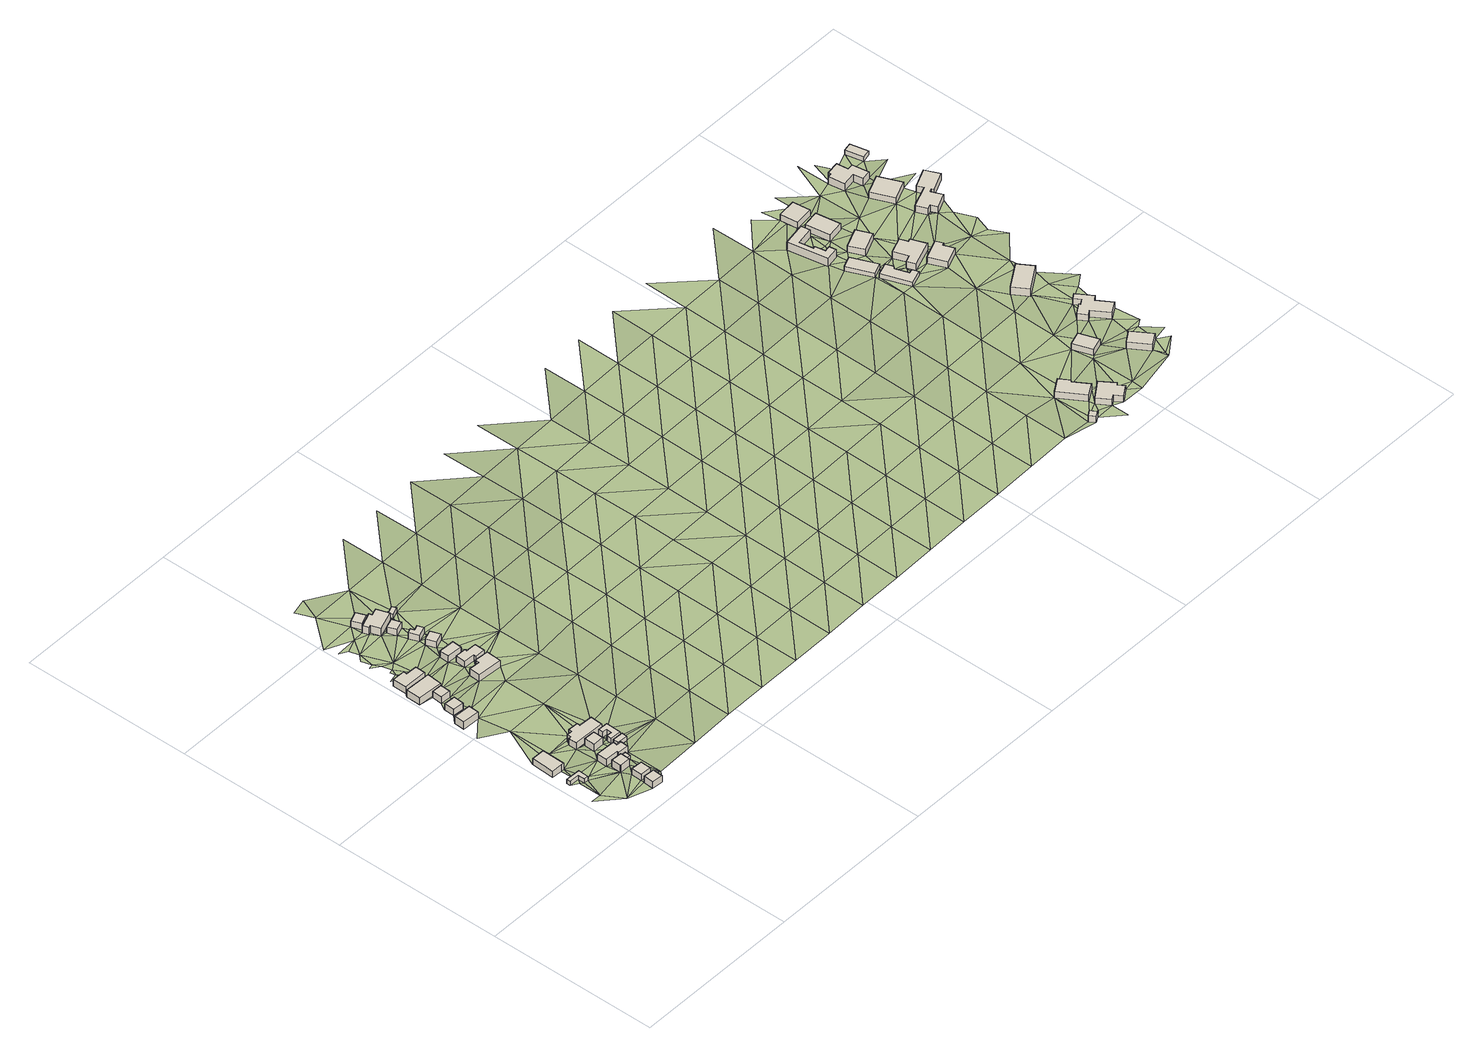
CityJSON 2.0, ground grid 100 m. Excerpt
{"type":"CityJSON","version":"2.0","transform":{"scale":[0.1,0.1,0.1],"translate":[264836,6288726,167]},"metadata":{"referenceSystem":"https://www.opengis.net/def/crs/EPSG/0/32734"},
"CityObjects":{
"building1":{"type":"Building","attributes":{"building":"cabin","building:levels":"1","building_height":2.8,"roof_height":172.5,"ground_height":169.7,"plus_code":"4FRWFFP9+386"},"geometry":[{"type":"Solid","lod":"1","boundaries":[[[[0,1,2,3]],[[1,4,5,2]],[[4,6,7,5]],[[6,8,9,7]],[[8,10,11,9]],[[10,0,3,11]],[[3,2,5,7,9,11]],[[10,8,6,4,1,0]]]]}]},
"building2":{"type":"Building","attributes":{"address":"123 Dove Lane Mamre 7347 Cape Town","building":"house","building:levels":"1","building_height":4.1,"roof_height":173.16,"ground_height":169.06,"plus_code":"4FRWFFP9+47P"},"geometry":[{"type":"Solid","lod":"1","boundaries":[[[[12,13,14,15]],[[13,16,17,14]],[[16,18,19,17]],[[18,20,21,19]],[[20,12,15,21]],[[15,14,17,19,21]],[[20,18,16,13,12]]]]}]},
"building3":{"type":"Building","attributes":{"address":"39 Dove Lane Mamre 7347 Cape Town","building":"house","building:levels":"1","building_height":4.1,"roof_height":174.78,"ground_height":170.68,"plus_code":"4FRWFFM9+X98"},"geometry":[{"type":"Solid","lod":"1","boundaries":[[[[22,23,24,25]],[[23,26,27,24]],[[26,28,29,27]],[[28,22,25,29]],[[25,24,27,29]],[[28,26,23,22]]]]}]},
"building4":{"type":"Building","attributes":{"address":"37 Dove Lane Mamre 7347 Cape Town","building":"house","building:levels":"1","building_height":4.1,"roof_height":174.78,"ground_height":170.68,"plus_code":"4FRWFFM9+X9X"},"geometry":[{"type":"Solid","lod":"1","boundaries":[[[[30,31,32,33]],[[31,34,35,32]],[[34,36,37,35]],[[36,30,33,37]],[[33,32,35,37]],[[36,34,31,30]]]]}]},
"building5":{"type":"Building","attributes":{"address":"35 Dove Lane 7347 Mamre, Cape Town","building":"house","building:levels":"1","building_height":4.1,"roof_height":174.27,"ground_height":170.17,"plus_code":"4FRWFFP9+29P"},"geometry":[{"type":"Solid","lod":"1","boundaries":[[[[38,39,40,41]],[[39,42,43,40]],[[42,44,45,43]],[[44,46,47,45]],[[46,48,49,47]],[[48,38,41,49]],[[41,40,43,45,47,49]],[[48,46,44,42,39,38]]]]}]},
"building6":{"type":"Building","attributes":{"building":"house","building:levels":"1","building_height":4.1,"roof_height":173.06,"ground_height":168.96,"plus_code":"4FRWFFP9+87H"},"geometry":[{"type":"Solid","lod":"1","boundaries":[[[[50,51,52,53]],[[51,54,55,52]],[[54,56,57,55]],[[56,50,53,57]],[[53,52,55,57]],[[56,54,51,50]]]]}]},
"building7":{"type":"Building","attributes":{"address":"33 Dove Lane Mamre 7347 Cape Town","building":"house","building:levels":"1","building_height":4.1,"roof_height":174.27,"ground_height":170.17,"plus_code":"4FRWFFP9+395"},"geometry":[{"type":"Solid","lod":"1","boundaries":[[[[58,59,60,61]],[[59,62,63,60]],[[62,64,65,63]],[[64,66,67,65]],[[66,68,69,67]],[[68,70,71,69]],[[70,72,73,71]],[[72,58,61,73]],[[61,60,63,65,67,69,71,73]],[[72,70,68,66,64,62,59,58]]]]}]},
"building8":{"type":"Building","attributes":{"building":"house","building:levels":"1","building_height":4.1,"roof_height":173.06,"ground_height":168.96,"plus_code":"4FRWFFP9+975"},"geometry":[{"type":"Solid","lod":"1","boundaries":[[[[74,75,76,77]],[[75,78,79,76]],[[78,80,81,79]],[[80,74,77,81]],[[77,76,79,81]],[[80,78,75,74]]]]}]},
"building9":{"type":"Building","attributes":{"building":"cabin","building:levels":"1","building_height":2.8,"roof_height":172.97,"ground_height":170.17,"plus_code":"4FRWFFP9+2CJ"},"geometry":[{"type":"Solid","lod":"1","boundaries":[[[[82,83,84,85]],[[83,86,87,84]],[[86,88,89,87]],[[88,82,85,89]],[[85,84,87,89]],[[88,86,83,82]]]]}]},
"building10":{"type":"Building","attributes":{"address":"31 Dove Lane Mamre 7347 Cape Town","building":"house","building:levels":"1","building_height":4.1,"roof_height":174.27,"ground_height":170.17,"plus_code":"4FRWFFP9+495"},"geometry":[{"type":"Solid","lod":"1","boundaries":[[[[90,91,92,93]],[[91,94,95,92]],[[94,96,97,95]],[[96,90,93,97]],[[93,92,95,97]],[[96,94,91,90]]]]}]},
"building11":{"type":"Building","attributes":{"address":"24 Dove Lane Mamre 7347 Cape Town","building":"house","building:levels":"1","building_height":4.1,"roof_height":172.91,"ground_height":168.81,"plus_code":"4FRWFFP9+C7H"},"geometry":[{"type":"Solid","lod":"1","boundaries":[[[[98,99,100,101]],[[99,102,103,100]],[[102,104,105,103]],[[104,98,101,105]],[[101,100,103,105]],[[104,102,99,98]]]]}]},
"building12":{"type":"Building","attributes":{"building":"house","building:levels":"1","building_height":4.1,"roof_height":172.91,"ground_height":168.81,"plus_code":"4FRWFFP9+98R"},"geometry":[{"type":"Solid","lod":"1","boundaries":[[[[106,107,108,109]],[[107,110,111,108]],[[110,112,113,111]],[[112,106,109,113]],[[109,108,111,113]],[[112,110,107,106]]]]}]},
"building13":{"type":"Building","attributes":{"address":"29 Dove Lane Mamre 7347 Cape Town","building":"house","building:levels":"1","building_height":4.1,"roof_height":173.73,"ground_height":169.63,"plus_code":"4FRWFFP9+4CJ"},"geometry":[{"type":"Solid","lod":"1","boundaries":[[[[114,115,116,117]],[[115,118,119,116]],[[118,120,121,119]],[[120,122,123,121]],[[122,124,125,123]],[[124,126,127,125]],[[126,128,129,127]],[[128,130,131,129]],[[130,132,133,131]],[[132,114,117,133]],[[117,116,119,121,123,125,127,129,131,133]],[[132,130,128,126,124,122,120,118,115,114]]]]}]},
"building14":{"type":"Building","attributes":{"address":"22 Dove Lane Mamre 7347 Cape Town","building":"house","building:levels":"1","building_height":4.1,"roof_height":172.91,"ground_height":168.81,"plus_code":"4FRWFFP9+F82"},"geometry":[{"type":"Solid","lod":"1","boundaries":[[[[134,135,136,137]],[[135,138,139,136]],[[138,140,141,139]],[[140,142,143,141]],[[142,144,145,143]],[[144,134,137,145]],[[137,136,139,141,143,145]],[[144,142,140,138,135,134]]]]}]},
"building15":{"type":"Building","attributes":{"building":"cabin","building:levels":"1","building_height":2.8,"roof_height":172.97,"ground_height":170.17,"plus_code":"4FRWFFP9+3CH"},"geometry":[{"type":"Solid","lod":"1","boundaries":[[[[146,147,148,149]],[[147,150,151,148]],[[150,152,153,151]],[[152,146,149,153]],[[149,148,151,153]],[[152,150,147,146]]]]}]},
"building16":{"type":"Building","attributes":{"building":"cabin","building:levels":"1","building_height":2.8,"roof_height":172.97,"ground_height":170.17,"plus_code":"4FRWFFP9+4C5"},"geometry":[{"type":"Solid","lod":"1","boundaries":[[[[154,155,156,157]],[[155,158,159,156]],[[158,160,161,159]],[[160,162,163,161]],[[162,164,165,163]],[[164,166,167,165]],[[166,168,169,167]],[[168,154,157,169]],[[157,156,159,161,163,165,167,169]],[[168,166,164,162,160,158,155,154]]]]}]},
"building17":{"type":"Building","attributes":{"address":"25 Dove Lane Mamre 7347 Cape Town","building":"house","building:levels":"1","building_height":4.1,"roof_height":174.01,"ground_height":169.91,"plus_code":"4FRWFFP9+9CG"},"geometry":[{"type":"Solid","lod":"1","boundaries":[[[[170,171,172,173]],[[171,174,175,172]],[[174,176,177,175]],[[176,178,179,177]],[[178,180,181,179]],[[180,170,173,181]],[[173,172,175,177,179,181]],[[180,178,176,174,171,170]]]]}]},
"building18":{"type":"Building","attributes":{"address":"21 Dove Lane Mamre 7347 Cape Town","building":"house","building:levels":"1","building_height":4.1,"roof_height":173.66,"ground_height":169.56,"plus_code":"4FRWFFP9+CCV"},"geometry":[{"type":"Solid","lod":"1","boundaries":[[[[182,183,184,185]],[[183,186,187,184]],[[186,188,189,187]],[[188,182,185,189]],[[185,184,187,189]],[[188,186,183,182]]]]}]},
"building19":{"type":"Building","attributes":{"address":"23 Dove Lane Mamre 7347 Cape Town","building":"house","building:levels":"1","building_height":4.1,"roof_height":173.66,"ground_height":169.56,"plus_code":"4FRWFFP9+CC9"},"geometry":[{"type":"Solid","lod":"1","boundaries":[[[[190,191,192,193]],[[191,194,195,192]],[[194,196,197,195]],[[196,198,199,197]],[[198,200,201,199]],[[200,202,203,201]],[[202,204,205,203]],[[204,190,193,205]],[[193,192,195,197,199,201,203,205]],[[204,202,200,198,196,194,191,190]]]]}]},
"building20":{"type":"Building","attributes":{"address":"11 Dove Lane Mamre 7347 Cape Town","building":"house","building:levels":"1","building_height":4.1,"roof_height":172.55,"ground_height":168.45,"plus_code":"4FRWFFP9+J9G"},"geometry":[{"type":"Solid","lod":"1","boundaries":[[[[206,207,208,209]],[[207,210,211,208]],[[210,212,213,211]],[[212,206,209,213]],[[209,208,211,213]],[[212,210,207,206]]]]}]},
"building21":{"type":"Building","attributes":{"address":"13 Dove Lane Mamre 7347 Cape Town","building":"yes","building:levels":"1","building_height":4.1,"roof_height":173.28,"ground_height":169.18,"plus_code":"4FRWFFP9+J95"},"geometry":[{"type":"Solid","lod":"1","boundaries":[[[[214,215,216,217]],[[215,218,219,216]],[[218,220,221,219]],[[220,222,223,221]],[[222,224,225,223]],[[224,226,227,225]],[[226,228,229,227]],[[228,214,217,229]],[[217,216,219,221,223,225,227,229]],[[228,226,224,222,220,218,215,214]]]]}]},
"building22":{"type":"Building","attributes":{"address":"19 Dove Lane Mamre 7347 Cape Town","building":"house","building:levels":"1","building_height":4.1,"roof_height":173.38,"ground_height":169.28,"plus_code":"4FRWFFP9+FCW"},"geometry":[{"type":"Solid","lod":"1","boundaries":[[[[230,231,232,233]],[[231,234,235,232]],[[234,236,237,235]],[[236,230,233,237]],[[233,232,235,237]],[[236,234,231,230]]]]}]},
"building23":{"type":"Building","attributes":{"address":"15 Dove Lane Mamre 7347 Cape Town","building":"house","building:levels":"1","building_height":4.1,"roof_height":173.28,"ground_height":169.18,"plus_code":"4FRWFFP9+HC6"},"geometry":[{"type":"Solid","lod":"1","boundaries":[[[[238,239,240,241]],[[239,242,243,240]],[[242,244,245,243]],[[244,238,241,245]],[[241,240,243,245]],[[244,242,239,238]]]]}]},
"building24":{"type":"Building","attributes":{"address":"17 Dove Lane Mamre 7347 Cape Town","building":"house","building:levels":"1","building_height":4.1,"roof_height":173.38,"ground_height":169.28,"plus_code":"4FRWFFP9+GCF"},"geometry":[{"type":"Solid","lod":"1","boundaries":[[[[246,247,248,249]],[[247,250,251,248]],[[250,252,253,251]],[[252,254,255,253]],[[254,256,257,255]],[[256,246,249,257]],[[249,248,251,253,255,257]],[[256,254,252,250,247,246]]]]}]},
"building25":{"type":"Building","attributes":{"building":"cabin","building:levels":"1","building_height":2.8,"roof_height":171.98,"ground_height":169.18,"plus_code":"4FRWFFP9+HCX"},"geometry":[{"type":"Solid","lod":"1","boundaries":[[[[258,259,260,261]],[[259,262,263,260]],[[262,264,265,263]],[[264,258,261,265]],[[261,260,263,265]],[[264,262,259,258]]]]}]},
"building26":{"type":"Building","attributes":{"address":"Kunick Street Mamre 7347 Cape Town","building":"yes","building:levels":"1","building_height":4.1,"roof_height":185.84,"ground_height":181.74,"plus_code":"4FRWFFMC+WQQ"},"geometry":[{"type":"Solid","lod":"1","boundaries":[[[[266,267,268,269]],[[267,270,271,268]],[[270,272,273,271]],[[272,266,269,273]],[[269,268,271,273]],[[272,270,267,266]]]]}]},
"building27":{"type":"Building","attributes":{"address":"2 Kunick Street Mamre 7347 Cape Town","building":"house","building:levels":"1","building_height":4.1,"roof_height":185.98,"ground_height":181.88,"plus_code":"4FRWFFMC+XRW"},"geometry":[{"type":"Solid","lod":"1","boundaries":[[[[274,275,276,277]],[[275,278,279,276]],[[278,280,281,279]],[[280,282,283,281]],[[282,284,285,283]],[[284,274,277,285]],[[277,276,279,281,283,285]],[[284,282,280,278,275,274]]]]}]},
"building28":{"type":"Building","attributes":{"address":"4 Kunick Street Mamre 7347 Cape Town","building":"house","building:levels":"1","building_height":4.1,"roof_height":185.84,"ground_height":181.74,"plus_code":"4FRWFFMC+WVV"},"geometry":[{"type":"Solid","lod":"1","boundaries":[[[[286,287,288,289]],[[287,290,291,288]],[[290,292,293,291]],[[292,294,295,293]],[[294,296,297,295]],[[296,298,299,297]],[[298,300,301,299]],[[300,286,289,301]],[[289,288,291,293,295,297,299,301]],[[300,298,296,294,292,290,287,286]]]]}]},
"building29":{"type":"Building","attributes":{"address":"1 Kunick Street Mamre 7347 Cape Town","building":"house","building:levels":"1","building_height":4.1,"roof_height":187.13,"ground_height":183.03,"plus_code":"4FRWFFPC+3X2"},"geometry":[{"type":"Solid","lod":"1","boundaries":[[[[302,303,304,305]],[[303,306,307,304]],[[306,308,309,307]],[[308,302,305,309]],[[305,304,307,309]],[[308,306,303,302]]]]}]},
"building30":{"type":"Building","attributes":{"building":"cabin","building:levels":"1","building_height":2.8,"roof_height":186.66,"ground_height":183.86,"plus_code":"4FRWFFPC+FRQ"},"geometry":[{"type":"Solid","lod":"1","boundaries":[[[[310,311,312,313]],[[311,314,315,312]],[[314,316,317,315]],[[316,310,313,317]],[[313,312,315,317]],[[316,314,311,310]]]]}]},
"building31":{"type":"Building","attributes":{"building":"yes","building:levels":"1","building_height":4.1,"roof_height":188.02,"ground_height":183.92,"plus_code":"4FRWFFPC+HRR"},"geometry":[{"type":"Solid","lod":"1","boundaries":[[[[318,319,320,321]],[[319,322,323,320]],[[322,324,325,323]],[[324,326,327,325]],[[326,328,329,327]],[[328,330,331,329]],[[330,332,333,331]],[[332,334,335,333]],[[334,336,337,335]],[[336,318,321,337]],[[321,320,323,325,327,329,331,333,335,337]],[[336,334,332,330,328,326,324,322,319,318]]]]}]},
"building32":{"type":"Building","attributes":{"building":"cabin","building:levels":"1","building_height":2.8,"roof_height":186.45,"ground_height":183.65,"plus_code":"4FRWFFPC+CVF"},"geometry":[{"type":"Solid","lod":"1","boundaries":[[[[338,339,340,341]],[[339,342,343,340]],[[342,344,345,343]],[[344,346,347,345]],[[346,348,349,347]],[[348,350,351,349]],[[350,352,353,351]],[[352,338,341,353]],[[341,340,343,345,347,349,351,353]],[[352,350,348,346,344,342,339,338]]]]}]},
"building33":{"type":"Building","attributes":{"address":"3 Kunick Street Mamre 7347 Cape Town","building":"house","building:levels":"1","building_height":4.1,"roof_height":188.29,"ground_height":184.19,"plus_code":"4FRWFFMF+X2P"},"geometry":[{"type":"Solid","lod":"1","boundaries":[[[[354,355,356,357]],[[355,358,359,356]],[[358,360,361,359]],[[360,354,357,361]],[[357,356,359,361]],[[360,358,355,354]]]]}]},
"building34":{"type":"Building","attributes":{"address":"6 Clarkeson Street Mamre 7347 Cape Town","building":"house","building:levels":"1","building_height":4.1,"roof_height":187.96,"ground_height":183.86,"plus_code":"4FRWFFPC+GVH"},"geometry":[{"type":"Solid","lod":"1","boundaries":[[[[362,363,364,365]],[[363,366,367,364]],[[366,368,369,367]],[[368,362,365,369]],[[365,364,367,369]],[[368,366,363,362]]]]}]},
"building35":{"type":"Building","attributes":{"address":"4 Clarkeson Street Mamre 7347 Cape Town","building":"house","building:levels":"1","building_height":4.1,"roof_height":188.02,"ground_height":183.92,"plus_code":"4FRWFFPC+JV4"},"geometry":[{"type":"Solid","lod":"1","boundaries":[[[[370,371,372,373]],[[371,374,375,372]],[[374,376,377,375]],[[376,370,373,377]],[[373,372,375,377]],[[376,374,371,370]]]]}]},
"building36":{"type":"Building","attributes":{"address":"8 Clarkeson Street Mamre 7347 Cape Town","building":"house","building:levels":"1","building_height":4.1,"roof_height":189.3,"ground_height":185.2,"plus_code":"4FRWFFPC+CWW"},"geometry":[{"type":"Solid","lod":"1","boundaries":[[[[378,379,380,381]],[[379,382,383,380]],[[382,384,385,383]],[[384,386,387,385]],[[386,388,389,387]],[[388,390,391,389]],[[390,392,393,391]],[[392,378,381,393]],[[381,380,383,385,387,389,391,393]],[[392,390,388,386,384,382,379,378]]]]}]},
"building37":{"type":"Building","attributes":{"address":"3 School Street Mamre 7347 Cape Town","building":"house","building:levels":"1","building_height":4.1,"roof_height":188.34,"ground_height":184.24,"plus_code":"4FRWFFPF+424"},"geometry":[{"type":"Solid","lod":"1","boundaries":[[[[394,395,396,397]],[[395,398,399,396]],[[398,400,401,399]],[[400,402,403,401]],[[402,404,405,403]],[[404,406,407,405]],[[406,408,409,407]],[[408,410,411,409]],[[410,412,413,411]],[[412,414,415,413]],[[414,416,417,415]],[[416,394,397,417]],[[397,396,399,401,403,405,407,409,411,413,415,417]],[[416,414,412,410,408,406,404,402,400,398,395,394]]]]}]},
"building38":{"type":"Building","attributes":{"address":"2 Clarkeson Street Mamre 7347 Cape Town","building":"house","building:levels":"1","building_height":4.1,"roof_height":187.85,"ground_height":183.75,"plus_code":"4FRWFFPC+MV7"},"geometry":[{"type":"Solid","lod":"1","boundaries":[[[[418,419,420,421]],[[419,422,423,420]],[[422,424,425,423]],[[424,418,421,425]],[[421,420,423,425]],[[424,422,419,418]]]]}]},
"building39":{"type":"Building","attributes":{"address":"10 Clarkeson Street Mamre 7347 Cape Town","building":"house","building:levels":"1","building_height":4.1,"roof_height":188.92,"ground_height":184.82,"plus_code":"4FRWFFPC+9XV"},"geometry":[{"type":"Solid","lod":"1","boundaries":[[[[426,427,428,429]],[[427,430,431,428]],[[430,432,433,431]],[[432,434,435,433]],[[434,436,437,435]],[[436,426,429,437]],[[429,428,431,433,435,437]],[[436,434,432,430,427,426]]]]}]},
"building40":{"type":"Building","attributes":{"address":"14 Clarkeson Street Mamre 7347 Cape Town","building":"house","building:levels":"1","building_height":4.1,"roof_height":188.7,"ground_height":184.6,"plus_code":"4FRWFFPF+62V"},"geometry":[{"type":"Solid","lod":"1","boundaries":[[[[438,439,440,441]],[[439,442,443,440]],[[442,444,445,443]],[[444,438,441,445]],[[441,440,443,445]],[[444,442,439,438]]]]}]},
"building41":{"type":"Building","attributes":{"address":"3 Clarkeson Street Mamre 7347 Cape Town","building":"house","building:levels":"1","building_height":4.1,"roof_height":189.96,"ground_height":185.86,"plus_code":"4FRWFFPF+H2H"},"geometry":[{"type":"Solid","lod":"1","boundaries":[[[[446,447,448,449]],[[447,450,451,448]],[[450,452,453,451]],[[452,446,449,453]],[[449,448,451,453]],[[452,450,447,446]]]]}]},
"building42":{"type":"Building","attributes":{"address":"1 Clarkeson Street Mamre 7347 Cape Town","building":"house","building:levels":"1","building_height":4.1,"roof_height":189.43,"ground_height":185.33,"plus_code":"4FRWFFPF+J2W"},"geometry":[{"type":"Solid","lod":"1","boundaries":[[[[454,455,456,457]],[[455,458,459,456]],[[458,460,461,459]],[[460,462,463,461]],[[462,464,465,463]],[[464,466,467,465]],[[466,468,469,467]],[[468,470,471,469]],[[470,472,473,471]],[[472,454,457,473]],[[457,456,459,461,463,465,467,469,471,473]],[[472,470,468,466,464,462,460,458,455,454]]]]}]},
"building43":{"type":"Building","attributes":{"address":"5 Clarkeson Street Mamre 7347 Cape Town","building":"house","building:levels":"1","building_height":4.1,"roof_height":190.14,"ground_height":186.04,"plus_code":"4FRWFFPF+G46"},"geometry":[{"type":"Solid","lod":"1","boundaries":[[[[474,475,476,477]],[[475,478,479,476]],[[478,480,481,479]],[[480,482,483,481]],[[482,484,485,483]],[[484,486,487,485]],[[486,488,489,487]],[[488,490,491,489]],[[490,492,493,491]],[[492,494,495,493]],[[494,496,497,495]],[[496,474,477,497]],[[477,476,479,481,483,485,487,489,491,493,495,497]],[[496,494,492,490,488,486,484,482,480,478,475,474]]]]}]},
"building44":{"type":"Building","attributes":{"building":"cabin","building:levels":"1","building_height":2.8,"roof_height":188.13,"ground_height":185.33,"plus_code":"4FRWFFPF+M3H"},"geometry":[{"type":"Solid","lod":"1","boundaries":[[[[498,499,500,501]],[[499,502,503,500]],[[502,504,505,503]],[[504,498,501,505]],[[501,500,503,505]],[[504,502,499,498]]]]}]},
"terrain1":{"type":"TINRelief","geometry":[{"type":"CompositeSurface","lod":"1","boundaries":[[[506,507,508]],[[507,10,509]],[[6,509,8]],[[0,10,507]],[[8,509,10]],[[1,510,4]],[[42,507,506]],[[13,510,16]],[[42,0,507]],[[1,16,510]],[[0,511,1]],[[23,22,506]],[[506,22,31]],[[39,511,0]],[[506,31,30]],[[42,506,30]],[[58,1,511]],[[1,58,16]],[[18,16,512]],[[42,39,0]],[[20,18,513]],[[59,511,39]],[[511,59,58]],[[115,512,16]],[[31,22,34]],[[512,513,18]],[[115,16,58]],[[514,59,39]],[[22,28,34]],[[42,30,515]],[[516,513,517]],[[59,514,518]],[[30,36,515]],[[28,26,519]],[[114,512,115]],[[54,520,80]],[[34,28,519]],[[512,114,521]],[[512,522,513]],[[519,36,34]],[[82,523,514]],[[115,58,524]],[[523,518,514]],[[515,36,86]],[[521,522,512]],[[515,86,83]],[[519,86,36]],[[74,80,520]],[[524,58,525]],[[524,90,115]],[[82,88,523]],[[114,132,521]],[[112,78,75]],[[517,526,520]],[[519,527,86]],[[74,520,526]],[[527,523,88]],[[115,90,96]],[[88,86,527]],[[74,526,75]],[[521,528,522]],[[524,525,529]],[[530,104,110]],[[106,112,75]],[[531,532,102]],[[525,533,152]],[[513,534,517]],[[96,154,115]],[[535,152,533]],[[536,529,525]],[[525,152,150]],[[150,536,525]],[[522,534,513]],[[110,107,530]],[[536,537,529]],[[155,96,529]],[[154,538,115]],[[146,535,527]],[[529,537,155]],[[146,152,535]],[[530,107,106]],[[527,519,539]],[[540,541,140]],[[542,532,531]],[[154,96,155]],[[75,526,543]],[[517,544,526]],[[150,545,536]],[[537,546,155]],[[543,106,75]],[[547,548,549]],[[158,155,546]],[[550,551,540]],[[522,549,534]],[[147,545,150]],[[140,552,553]],[[554,555,556]],[[553,540,140]],[[540,553,550]],[[547,557,548]],[[530,106,180]],[[558,559,554]],[[538,154,168]],[[549,548,534]],[[556,560,554]],[[550,560,556]],[[517,534,544]],[[550,553,560]],[[146,527,561]],[[558,554,560]],[[557,538,168]],[[534,548,557]],[[188,531,530]],[[526,544,543]],[[543,180,106]],[[562,563,564]],[[542,531,188]],[[146,561,147]],[[545,147,561]],[[539,561,527]],[[564,558,562]],[[542,186,553]],[[168,545,561]],[[530,180,190]],[[188,530,190]],[[222,558,560]],[[560,553,236]],[[168,565,557]],[[207,566,562]],[[188,186,542]],[[218,562,558]],[[566,207,567]],[[236,553,186]],[[534,557,568]],[[222,218,558]],[[565,168,561]],[[190,180,176]],[[569,543,544]],[[180,178,176]],[[190,204,188]],[[570,222,560]],[[562,218,215]],[[236,246,560]],[[207,562,215]],[[256,570,560]],[[246,256,560]],[[534,568,544]],[[191,190,176]],[[204,182,188]],[[565,568,557]],[[215,210,207]],[[218,222,220]],[[194,191,176]],[[230,236,186]],[[202,182,204]],[[194,176,174]],[[571,567,572]],[[186,183,230]],[[567,207,206]],[[244,222,570]],[[573,561,539]],[[574,210,215]],[[222,244,242]],[[254,570,256]],[[194,174,196]],[[246,236,234]],[[202,200,198]],[[544,575,569]],[[576,210,574]],[[182,202,198]],[[230,183,231]],[[239,570,254]],[[198,183,182]],[[577,246,234]],[[242,578,222]],[[250,254,252]],[[247,246,577]],[[539,579,573]],[[568,575,544]],[[254,250,239]],[[576,580,206]],[[569,575,174]],[[247,577,234]],[[247,234,231]],[[576,574,580]],[[574,581,580]],[[582,565,561]],[[583,567,206]],[[567,583,572]],[[239,259,242]],[[242,259,578]],[[262,239,250]],[[196,174,584]],[[580,578,258]],[[578,259,258]],[[198,584,183]],[[183,584,231]],[[198,196,584]],[[262,259,239]],[[585,580,258]],[[206,580,583]],[[582,561,573]],[[585,264,580]],[[258,264,585]],[[584,174,575]],[[565,586,568]],[[247,231,587]],[[247,587,250]],[[583,580,264]],[[250,587,262]],[[584,587,231]],[[582,586,565]],[[575,568,588]],[[264,262,589]],[[573,579,590]],[[264,591,583]],[[568,586,588]],[[262,587,589]],[[575,592,584]],[[579,593,590]],[[573,594,582]],[[264,589,591]],[[592,575,588]],[[595,587,584]],[[594,573,590]],[[586,582,596]],[[583,591,597]],[[595,584,592]],[[587,598,589]],[[596,582,594]],[[599,588,586]],[[593,600,590]],[[598,587,595]],[[601,591,589]],[[586,596,599]],[[592,588,602]],[[593,603,600]],[[594,590,604]],[[589,598,601]],[[602,588,599]],[[592,605,595]],[[604,590,600]],[[594,606,596]],[[591,601,607]],[[605,592,602]],[[598,595,608]],[[594,604,606]],[[596,609,599]],[[610,600,603]],[[608,595,605]],[[598,611,601]],[[596,606,609]],[[599,612,602]],[[603,613,610]],[[600,614,604]],[[598,608,611]],[[612,599,609]],[[615,605,602]],[[614,600,610]],[[616,606,604]],[[601,611,617]],[[612,615,602]],[[609,606,616]],[[605,618,608]],[[604,614,616]],[[610,613,619]],[[608,618,611]],[[618,605,615]],[[620,612,609]],[[613,621,619]],[[609,616,622]],[[614,610,623]],[[611,624,617]],[[609,622,620]],[[624,611,618]],[[625,615,612]],[[623,610,619]],[[616,614,626]],[[625,612,620]],[[622,616,626]],[[615,627,618]],[[614,623,626]],[[621,628,619]],[[627,615,625]],[[620,622,629]],[[624,618,630]],[[628,621,631]],[[629,622,626]],[[623,619,632]],[[630,633,624]],[[630,618,627]],[[625,620,634]],[[634,620,629]],[[632,619,628]],[[623,635,626]],[[627,625,636]],[[636,625,634]],[[623,632,635]],[[629,626,637]],[[628,631,638]],[[639,630,627]],[[626,635,637]],[[639,627,636]],[[634,629,640]],[[638,631,641]],[[628,642,632]],[[643,644,630]],[[629,637,640]],[[643,630,639]],[[636,634,645]],[[642,628,638]],[[635,632,646]],[[645,634,640]],[[639,636,647]],[[646,632,642]],[[648,637,635]],[[638,641,649]],[[645,647,636]],[[643,639,650]],[[635,646,648]],[[651,640,637]],[[649,641,652]],[[642,638,653]],[[650,639,647]],[[637,648,651]],[[654,645,640]],[[649,653,638]],[[642,655,646]],[[643,650,656]],[[654,640,651]],[[657,647,645]],[[655,642,653]],[[646,658,648]],[[649,652,659]],[[654,657,645]],[[660,650,647]],[[646,655,658]],[[648,661,651]],[[659,652,662]],[[649,663,653]],[[660,647,657]],[[648,658,661]],[[651,664,654]],[[663,649,659]],[[653,665,655]],[[650,660,666]],[[664,651,661]],[[658,655,665]],[[654,667,657]],[[665,653,663]],[[662,668,659]],[[667,654,664]],[[660,657,669]],[[661,658,670]],[[662,671,668]],[[658,665,672]],[[663,659,673]],[[657,667,669]],[[658,672,670]],[[664,661,674]],[[673,659,668]],[[665,663,675]],[[660,669,676]],[[674,661,670]],[[675,672,665]],[[667,664,677]],[[675,663,673]],[[668,671,678]],[[674,677,664]],[[667,679,669]],[[672,680,670]],[[678,671,681]],[[682,672,675]],[[673,668,683]],[[676,669,679]],[[679,667,677]],[[672,682,680]],[[684,674,670]],[[683,668,678]],[[673,685,675]],[[684,670,680]],[[674,686,677]],[[685,673,683]],[[681,266,272]],[[678,681,687]],[[682,675,688]],[[687,681,272]],[[686,674,684]],[[683,678,687]],[[679,677,689]],[[675,685,688]],[[680,682,690]],[[270,687,272]],[[689,691,679]],[[267,692,270]],[[677,686,689]],[[270,274,687]],[[287,270,692]],[[682,688,690]],[[287,274,270]],[[267,290,692]],[[684,680,693]],[[694,290,267]],[[687,695,683]],[[287,692,290]],[[685,683,696]],[[274,287,275]],[[693,680,690]],[[687,697,695]],[[686,684,698]],[[290,294,292]],[[695,696,683]],[[287,286,275]],[[699,700,275]],[[701,688,685]],[[275,286,699]],[[698,684,693]],[[689,686,702]],[[685,696,701]],[[294,703,704]],[[306,697,699]],[[704,705,706]],[[690,688,707]],[[697,306,695]],[[708,699,286]],[[705,704,709]],[[702,686,698]],[[709,704,703]],[[286,705,708]],[[688,701,707]],[[693,690,310]],[[705,709,708]],[[306,699,708]],[[695,710,696]],[[711,689,702]],[[698,693,712]],[[306,713,695]],[[310,690,707]],[[703,714,709]],[[712,693,316]],[[316,693,310]],[[708,308,306]],[[713,710,695]],[[709,358,708]],[[336,702,698]],[[715,701,696]],[[701,338,707]],[[336,698,712]],[[708,358,308]],[[713,306,716]],[[358,709,717]],[[707,718,310]],[[717,709,714]],[[302,308,358]],[[338,718,707]],[[696,710,715]],[[316,314,712]],[[701,715,338]],[[311,310,718]],[[719,712,314]],[[720,721,722]],[[410,713,716]],[[723,702,336]],[[724,725,721]],[[355,302,358]],[[716,302,412]],[[311,718,726]],[[725,727,721]],[[714,728,717]],[[729,722,721]],[[710,713,730]],[[719,314,368]],[[719,368,725]],[[362,314,311]],[[424,731,702]],[[392,732,344]],[[716,412,410]],[[733,732,392]],[[302,355,734]],[[368,314,362]],[[727,729,721]],[[344,735,392]],[[723,424,702]],[[717,728,736]],[[726,737,311]],[[713,410,402]],[[738,338,426]],[[737,726,733]],[[739,727,725]],[[735,738,378]],[[368,739,725]],[[336,740,418]],[[378,392,735]],[[311,737,362]],[[710,444,715]],[[426,338,715]],[[714,741,728]],[[416,412,302]],[[392,390,733]],[[418,723,336]],[[416,302,734]],[[730,713,402]],[[737,733,390]],[[727,739,729]],[[730,444,710]],[[436,378,738]],[[741,736,728]],[[739,374,729]],[[740,729,374]],[[736,742,355]],[[742,734,355]],[[374,418,740]],[[738,426,436]],[[743,739,368]],[[414,412,416]],[[737,744,362]],[[408,402,410]],[[418,424,723]],[[378,436,379]],[[742,736,745]],[[418,374,371]],[[416,734,746]],[[742,746,734]],[[404,408,406]],[[747,715,444]],[[748,739,743]],[[402,408,404]],[[715,427,426]],[[749,744,737]],[[730,402,400]],[[424,422,750]],[[371,419,418]],[[416,746,394]],[[751,730,400]],[[744,749,752]],[[749,753,754]],[[436,434,379]],[[754,752,749]],[[394,398,395]],[[755,427,715]],[[715,747,755]],[[748,743,756]],[[756,743,744]],[[751,757,730]],[[748,756,371]],[[434,754,379]],[[758,400,398]],[[400,758,751]],[[432,430,427]],[[759,419,371]],[[759,422,419]],[[447,744,752]],[[371,756,759]],[[752,754,760]],[[759,761,422]],[[755,747,757]],[[762,751,758]],[[432,427,763]],[[751,762,757]],[[434,432,763]],[[434,764,754]],[[756,744,447]],[[427,755,763]],[[760,754,764]],[[756,462,759]],[[752,760,447]],[[765,434,763]],[[446,462,756]],[[764,434,765]],[[756,447,446]],[[763,755,766]],[[759,462,460]],[[767,763,766]],[[768,759,460]],[[765,763,769]],[[764,770,771]],[[765,770,764]],[[763,767,772]],[[462,446,773]],[[771,770,765]],[[772,769,763]],[[458,455,460]],[[447,760,475]],[[773,774,462]],[[452,773,446]],[[765,769,775]],[[760,776,475]],[[447,475,450]],[[777,455,778]],[[773,452,779]],[[778,780,781]],[[778,781,782]],[[779,782,781]],[[783,452,450]],[[778,782,499]],[[502,782,779]],[[784,779,452]],[[499,782,502]],[[779,784,502]]]}]}
},
"vertices":[
[129,373,27],[132,434,27],[132,434,55],[129,373,55],[45,438,27],[45,438,55],[44,415,27],[44,415,55],[103,412,27],[103,412,55],[102,375,27],[102,375,55],
[39,521,21],[98,520,21],[98,520,62],[39,521,62],[117,519,21],[117,519,62],[120,654,21],[120,654,62],[43,656,21],[43,656,62],
[290,150,37],[286,90,37],[286,90,78],[290,150,78],[350,86,37],[350,86,78],[354,146,37],[354,146,78],
[293,231,37],[290,170,37],[290,170,78],[293,231,78],[355,167,37],[355,167,78],[358,228,37],[358,228,78],
[279,349,27],[277,295,27],[277,295,73],[279,349,73],[277,291,27],[277,291,73],[341,289,27],[341,289,73],[342,314,27],[342,314,73],[343,346,27],[343,346,73],
[123,1076,13],[126,1136,13],[126,1136,61],[123,1076,61],[26,1142,13],[26,1142,61],[23,1081,13],[23,1081,61],
[266,432,27],[263,372,27],[263,372,73],[266,432,73],[343,369,27],[343,369,73],[343,359,27],[343,359,73],[405,356,27],[405,356,73],[407,401,27],[407,401,73],[379,402,27],[379,402,73],[380,427,27],[380,427,73],
[124,1174,20],[128,1234,20],[128,1234,61],[124,1174,61],[62,1238,20],[62,1238,61],[59,1178,20],[59,1178,61],
[343,346,32],[342,314,32],[342,314,60],[343,346,60],[374,312,32],[374,312,60],[375,345,32],[375,345,60],
[310,549,26],[308,488,26],[308,488,73],[310,549,73],[372,487,26],[372,487,73],[374,547,26],[374,547,73],
[161,1349,13],[168,1438,13],[168,1438,59],[161,1349,59],[16,1444,13],[16,1444,59],[15,1359,13],[15,1359,59],
[147,1280,18],[150,1339,18],[150,1339,59],[147,1280,59],[91,1342,18],[91,1342,59],[87,1284,18],[87,1284,59],
[265,613,21],[263,566,21],[263,566,67],[265,613,67],[447,558,21],[447,558,67],[450,630,21],[450,630,67],[371,634,21],[371,634,67],[372,652,21],[372,652,67],[311,655,21],[311,655,67],[310,635,21],[310,635,67],[279,637,21],[279,637,67],[277,613,21],[277,613,67],
[168,1458,16],[170,1518,16],[170,1518,59],[168,1458,59],[105,1520,16],[105,1520,59],[105,1541,16],[105,1541,59],[30,1543,16],[30,1543,59],[28,1462,16],[28,1462,59],
[466,414,32],[468,446,32],[468,446,60],[466,414,60],[407,449,32],[407,449,60],[405,417,32],[405,417,60],
[413,550,26],[411,522,26],[411,522,60],[413,550,60],[438,520,26],[438,520,60],[437,489,26],[437,489,60],[407,491,26],[407,491,60],[406,461,26],[406,461,60],[469,458,26],[469,458,60],[472,548,26],[472,548,60],
[320,1240,26],[466,1231,26],[466,1231,70],[320,1240,70],[471,1318,26],[471,1318,70],[389,1323,26],[389,1323,70],[387,1299,26],[387,1299,70],[324,1303,26],[324,1303,70],
[416,1439,26],[419,1494,26],[419,1494,67],[416,1439,67],[328,1499,26],[328,1499,67],[325,1444,26],[325,1444,67],
[350,1358,26],[414,1356,26],[414,1356,67],[350,1358,67],[414,1339,26],[414,1339,67],[473,1338,26],[473,1338,67],[475,1400,26],[475,1400,67],[416,1401,26],[416,1401,67],[416,1414,26],[416,1414,67],[352,1416,26],[352,1416,67],
[275,2000,14],[215,1976,14],[215,1976,56],[275,2000,56],[237,1922,14],[237,1922,56],[297,1945,14],[297,1945,56],
[306,1938,14],[220,1906,14],[220,1906,63],[306,1938,63],[233,1873,14],[233,1873,63],[247,1878,14],[247,1878,63],[265,1824,14],[265,1824,63],[378,1863,14],[378,1863,63],[353,1936,14],[353,1936,63],[312,1922,14],[312,1922,63],
[369,1554,23],[427,1575,23],[427,1575,64],[369,1554,64],[405,1633,23],[405,1633,64],[347,1611,23],[347,1611,64],
[310,1758,22],[366,1777,22],[366,1777,63],[310,1758,63],[348,1830,22],[348,1830,63],[292,1811,22],[292,1811,63],
[349,1647,23],[408,1669,23],[408,1669,64],[349,1647,64],[394,1705,23],[394,1705,64],[364,1693,23],[364,1693,64],[355,1715,23],[355,1715,64],[327,1704,23],[327,1704,64],
[382,1880,22],[391,1855,22],[391,1855,50],[382,1880,50],[439,1873,22],[439,1873,50],[429,1898,22],[429,1898,50],
[3594,89,147],[3627,109,147],[3627,109,188],[3594,89,188],[3605,145,147],[3605,145,188],[3572,124,147],[3572,124,188],
[3685,216,147],[3755,260,147],[3755,260,190],[3685,216,190],[3701,345,147],[3701,345,190],[3710,354,147],[3710,354,190],[3674,410,147],[3674,410,190],[3593,359,147],[3593,359,190],
[3789,251,147],[3689,182,147],[3689,182,188],[3789,251,188],[3738,110,147],[3738,110,188],[3763,128,147],[3763,128,188],[3793,85,147],[3793,85,188],[3856,128,147],[3856,128,188],[3832,162,147],[3832,162,188],[3845,171,147],[3845,171,188],
[4016,430,160],[3977,541,160],[3977,541,201],[4016,430,201],[3900,515,160],[3900,515,201],[3939,404,160],[3939,404,201],
[3657,1571,169],[3724,1599,169],[3724,1599,197],[3657,1571,197],[3662,1744,169],[3662,1744,197],[3595,1716,169],[3595,1716,197],
[3577,1804,158],[3652,1817,158],[3652,1817,210],[3577,1804,210],[3645,1857,158],[3645,1857,210],[3612,1851,158],[3612,1851,210],[3601,1910,158],[3601,1910,210],[3587,1907,158],[3587,1907,210],[3573,1988,158],[3573,1988,210],[3676,2006,158],[3676,2006,210],[3667,2057,158],[3667,2057,210],[3536,2034,158],[3536,2034,210],
[3730,1391,167],[3811,1419,167],[3811,1419,194],[3730,1391,194],[3798,1456,167],[3798,1456,194],[3774,1448,167],[3774,1448,194],[3747,1526,167],[3747,1526,194],[3758,1538,167],[3758,1538,194],[3743,1581,167],[3743,1581,194],[3671,1556,167],[3671,1556,194],
[4213,244,172],[4140,355,172],[4140,355,213],[4213,244,213],[4072,311,172],[4072,311,213],[4144,200,172],[4144,200,213],
[3745,1707,169],[3857,1755,169],[3857,1755,210],[3745,1707,210],[3820,1841,169],[3820,1841,210],[3708,1793,169],[3708,1793,210],
[3807,1921,168],[3784,2064,168],[3784,2064,210],[3807,1921,210],[3688,2049,168],[3688,2049,210],[3711,1906,168],[3711,1906,210],
[3819,1444,178],[3967,1500,178],[3967,1500,223],[3819,1444,223],[3934,1586,178],[3934,1586,223],[3917,1580,178],[3917,1580,223],[3900,1626,178],[3900,1626,223],[3808,1591,178],[3808,1591,223],[3839,1509,178],[3839,1509,223],[3800,1494,178],[3800,1494,223],
[4253,541,172],[4199,624,172],[4199,624,213],[4253,541,213],[4227,643,172],[4227,643,213],[4169,732,172],[4169,732,213],[4138,712,172],[4138,712,213],[4161,675,172],[4161,675,213],[4133,657,172],[4133,657,213],[4127,665,172],[4127,665,213],[4068,627,172],[4068,627,213],[4100,577,172],[4100,577,213],[4126,594,172],[4126,594,213],[4188,499,172],[4188,499,213],
[3678,2086,168],[3786,2099,168],[3786,2099,208],[3678,2086,208],[3773,2202,168],[3773,2202,208],[3666,2190,168],[3666,2190,208],
[3935,1339,178],[4033,1379,178],[4033,1379,219],[3935,1339,219],[4009,1439,178],[4009,1439,219],[4024,1446,178],[4024,1446,219],[4007,1487,178],[4007,1487,219],[3893,1440,178],[3893,1440,219],
[4052,909,166],[4195,1000,166],[4195,1000,217],[4052,909,217],[4141,1084,166],[4141,1084,217],[3998,994,166],[3998,994,217],
[4053,1953,189],[4108,1824,189],[4108,1824,230],[4053,1953,230],[4217,1870,189],[4217,1870,230],[4162,1999,189],[4162,1999,230],
[4108,2208,176],[4032,2197,176],[4032,2197,224],[4108,2208,224],[4034,2182,176],[4034,2182,224],[4010,2178,176],[4010,2178,224],[4023,2084,176],[4023,2084,224],[4102,2096,176],[4102,2096,224],[4111,2039,176],[4111,2039,224],[4167,2048,176],[4167,2048,224],[4151,2145,176],[4151,2145,224],[4117,2141,176],[4117,2141,224],
[4346,1854,189],[4235,1805,189],[4235,1805,231],[4346,1854,231],[4251,1768,189],[4251,1768,231],[4125,1718,189],[4125,1718,231],[4152,1654,189],[4152,1654,231],[4175,1663,189],[4175,1663,231],[4192,1625,189],[4192,1625,231],[4278,1663,189],[4278,1663,231],[4249,1728,189],[4249,1728,231],[4267,1736,189],[4267,1736,231],[4273,1721,189],[4273,1721,231],[4383,1770,189],[4383,1770,231],
[4267,2262,183],[4217,2251,183],[4217,2251,211],[4267,2262,211],[4240,2147,183],[4240,2147,211],[4290,2158,183],[4290,2158,211],
[153,140,33],[81,253,33],[24,256,32],[87,391,27],[96,448,27],[153,390,27],[153,645,21],[153,895,20],[279,349,32],[341,289,32],[14,988,13],[123,1076,20],[343,369,32],[404,140,37],[126,1136,20],[279,637,26],[311,655,26],[343,359,32],[308,488,32],[380,427,32],[153,1145,20],[405,356,32],[310,635,26],[372,487,32],[161,1349,18],[168,1438,18],[28,1462,18],[379,402,32],[404,895,28],[407,401,32],[406,461,32],[407,491,32],[447,558,26],[655,140,49],[97,1586,16],[48,1573,16],[168,1458,18],[320,1240,29],[404,1145,29],[469,458,32],[437,489,32],[371,634,26],[404,645,26],[372,652,26],[113,1620,16],[90,1613,16],[105,1520,18],[170,1518,18],[77,1720,16],[49,1712,16],[98,1677,16],[450,630,26],[92,1812,14],[60,1777,14],[153,1650,16],[655,390,56],[153,1900,14],[30,1895,14],[76,1869,14],[655,645,52],[10,1973,8],[153,2150,12],[655,895,46],[466,1231,29],[310,1758,23],[112,2252,12],[209,2277,9],[906,390,68],[306,1938,22],[655,1145,35],[297,1945,22],[404,1650,23],[378,1863,22],[906,140,63],[353,1936,22],[312,1922,22],[906,645,69],[404,2150,20],[655,1395,31],[404,1900,22],[906,895,64],[655,1650,32],[906,1145,67],[655,1900,33],[1157,390,66],[655,2150,31],[906,1395,67],[1157,140,66],[1157,645,67],[906,1650,57],[1157,895,68],[655,2405,27],[906,1900,49],[1157,1145,74],[1408,390,70],[906,2150,47],[1157,1395,73],[1408,140,68],[1408,645,71],[1157,1650,68],[1408,895,73],[906,2405,43],[1157,1900,63],[1408,1145,76],[1659,390,76],[1157,2150,60],[1408,1395,79],[1659,140,74],[1659,645,79],[1408,1650,79],[1659,895,83],[1157,2405,58],[1408,1900,76],[1910,390,84],[1659,1395,89],[1910,140,82],[1659,1145,86],[1910,645,88],[1408,2150,72],[1659,1650,89],[1910,895,91],[1659,1900,87],[2162,390,92],[1910,1145,96],[1659,2150,85],[2162,140,90],[2162,645,96],[1408,2405,70],[1910,1395,99],[2162,895,100],[1910,1650,100],[2162,1145,103],[2412,390,101],[1910,1900,98],[2162,1395,107],[2412,140,99],[2412,645,104],[1910,2150,96],[1659,2405,82],[2162,1650,109],[2412,895,108],[2162,1900,108],[2412,1145,110],[2664,390,109],[2162,2150,108],[2412,1395,114],[2664,140,107],[2664,645,113],[2412,1650,117],[2664,895,116],[2162,2405,107],[2412,1900,118],[2664,1145,118],[2915,390,118],[2412,2150,119],[2664,1395,121],[2915,140,116],[2915,645,122],[2664,1650,123],[2915,895,125],[2412,2405,121],[2664,1900,126],[3166,390,127],[2664,2150,130],[2915,1395,129],[3166,140,124],[2915,1145,127],[3166,645,131],[2915,1650,130],[3166,895,134],[2664,2405,134],[2915,1900,133],[3417,390,137],[2915,2150,139],[3166,1395,139],[3417,140,134],[3166,1145,138],[3417,645,141],[3166,1650,141],[3417,895,146],[3166,1900,144],[3593,359,149],[3417,1145,150],[3166,2150,147],[3417,1395,153],[2915,2405,144],[3668,140,147],[3417,1650,154],[3737,9,146],[3668,645,152],[3668,895,156],[3674,410,149],[3417,1900,156],[3710,354,149],[3701,345,149],[3668,1145,161],[3417,2150,159],[3917,73,162],[3856,128,162],[3845,171,162],[3832,162,162],[3668,1395,166],[3919,390,160],[3919,140,162],[3919,895,166],[3417,2405,157],[3577,1804,169],[3919,645,162],[4164,116,176],[3919,1145,172],[3977,541,162],[4144,200,176],[3671,1556,169],[3652,1817,169],[3587,1907,169],[3601,1910,169],[3573,1988,169],[3668,2150,168],[3612,1851,169],[3645,1857,169],[3743,1581,169],[3668,1900,169],[4170,140,176],[3676,2006,169],[4052,909,176],[3578,2301,164],[3747,1526,169],[3758,1538,169],[4170,390,172],[3798,1456,178],[4213,244,176],[3808,1591,182],[3811,1419,178],[3711,1906,169],[3667,2057,168],[4280,200,176],[4228,367,172],[3820,1841,181],[3857,1755,182],[4298,258,184],[4273,396,172],[4141,1084,182],[3807,1921,181],[3900,1626,182],[3652,2298,164],[4170,895,176],[3919,1650,182],[3917,1580,182],[3934,1586,182],[4170,1145,182],[3919,1900,181],[4195,1000,176],[4249,773,176],[3919,2150,176],[4125,1718,190],[3773,2316,164],[4316,816,184],[4170,1395,188],[4152,1654,190],[4192,1625,190],[4308,1268,191],[4263,1367,188],[4010,2374,173],[4243,1577,190],[4170,1650,190],[4175,1663,190],[4295,1463,188],[4111,2039,183],[4102,2096,183],[4278,1663,190],[4251,1768,190],[4061,2310,182],[4108,2208,183],[4167,2048,183],[4117,2141,183],[4151,2145,183],[4170,2150,183],[4326,1887,199],[4320,2061,193]
]}
